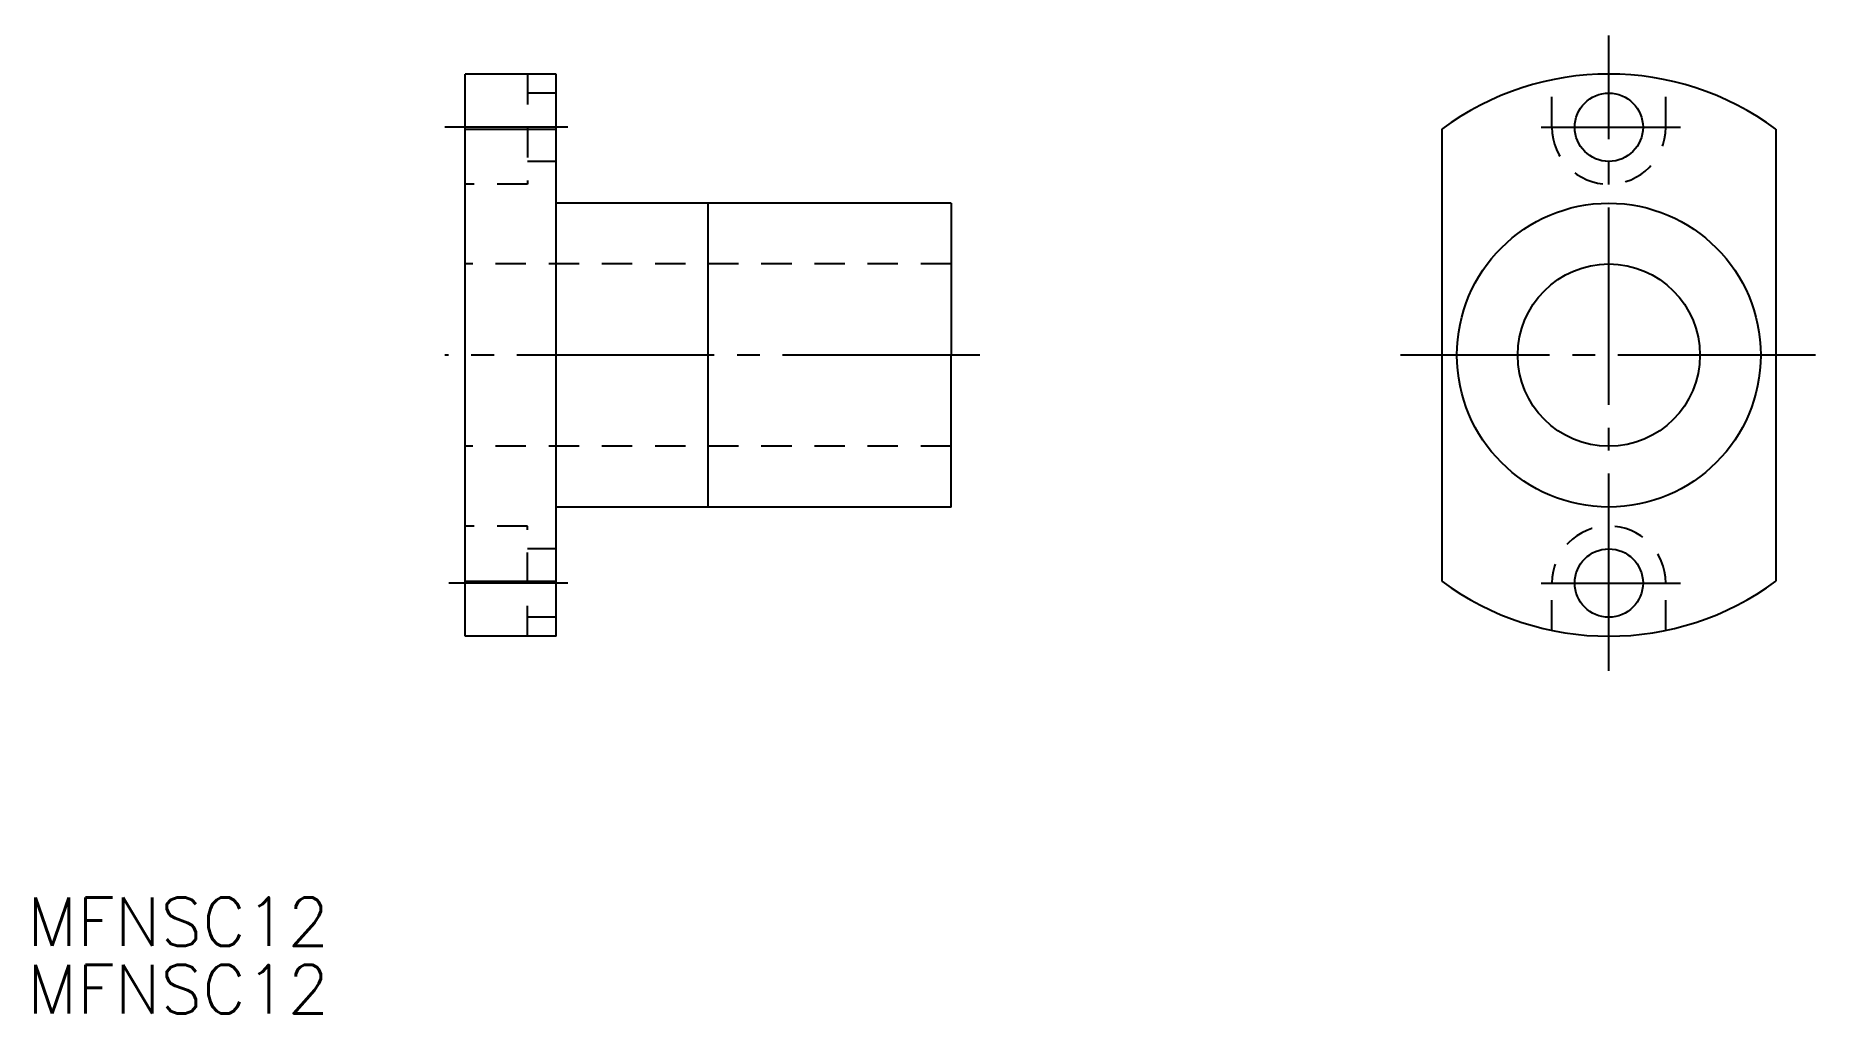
# Model space of a CAD drawing. Extents: x 80 to 197, y 139 to 203.
import ezdxf

# ---------------------------------------------------------------- set-up
doc = ezdxf.new("R2010")
doc.units = 0
doc.linetypes.add('CENTER', pattern=[17.5, 13, -1.5, 1.5, -1.5])
doc.linetypes.add('DASHED', pattern=[3.5, 2, -1.5])
doc.layers.get('0').update_dxf_attribs({"linetype": 'CONTINUOUS'})
doc.layers.add('CENTER', color=1, linetype='CENTER')
doc.styles.get("Standard").update_dxf_attribs({"font": 'txt.shx', "bigfont": '@extfont2.shx'})

msp = doc.modelspace()

# ---------------------------------------------------------------- linework, layer by layer
at = {"color": 7, "linetype": 'CONTINUOUS'}
for p, q in [((114.35, 200.53), (108.35, 200.53)), ((108.35, 163.53), (108.35, 200.53)), ((114.35, 163.53), (114.35, 200.53)), ((108.35, 196.9), (114.35, 196.9)), ((172.66, 196.9), (172.66, 167.15)), ((194.66, 196.9), (194.66, 167.15)), ((140.35, 192.03), (114.35, 192.03)), ((124.35, 172.03), (124.35, 192.03)), ((140.35, 192.03), (140.35, 182.03)), ((140.35, 172.03), (140.35, 182.03)), ((140.35, 172.03), (114.35, 172.03)), ((108.35, 167.15), (114.35, 167.15)), ((114.35, 163.53), (108.35, 163.53))]:
    msp.add_line(p, q, dxfattribs=at)
at = {"color": 3, "linetype": 'DASHED'}
for p, q in [((112.45, 200.53), (112.45, 193.28)), ((114.35, 199.28), (112.45, 199.28)), ((179.91, 197.03), (179.91, 200.14)), ((187.41, 197.03), (187.41, 200.14)), ((114.35, 194.78), (112.45, 194.78)), ((112.45, 193.28), (108.35, 193.28)), ((140.35, 188.03), (108.35, 188.03)), ((140.35, 176.03), (108.35, 176.03)), ((112.45, 170.78), (108.35, 170.78)), ((112.45, 163.53), (112.45, 170.78)), ((114.35, 169.28), (112.45, 169.28)), ((179.91, 163.91), (179.91, 167.03)), ((187.41, 163.91), (187.41, 167.03)), ((114.35, 164.78), (112.45, 164.78))]:
    msp.add_line(p, q, dxfattribs=at)
at = {"color": 7, "linetype": 'CONTINUOUS'}
for centre, radius in [((183.66, 197.03), 2.25), ((183.66, 182.03), 10), ((183.66, 182.03), 6), ((183.66, 167.03), 2.25)]:
    msp.add_circle(centre, radius, dxfattribs=at)
for start, end in [(53.5163, 126.4837), (233.5163, 306.4837)]:
    msp.add_arc((183.66, 182.03), 18.5, start, end, dxfattribs=at)
at = {"color": 3, "linetype": 'DASHED'}
for centre, start, end in [((183.66, 197.03), 180, 0), ((183.66, 167.03), 0, 180)]:
    msp.add_arc(centre, 3.75, start, end, dxfattribs=at)
at = {"layer": 'CENTER', "color": 1, "linetype": 'CENTER'}
for p, q in [((183.66, 161.25), (183.66, 203.06)), ((115.11, 197.03), (107.02, 197.03)), ((179.2, 197.03), (188.39, 197.03)), ((142.25, 182.03), (107.02, 182.03)), ((142.25, 182.03), (107.02, 182.03)), ((197.26, 182.03), (169.95, 182.03)), ((115.11, 167.03), (107.27, 167.03)), ((179.2, 167.03), (188.39, 167.03))]:
    msp.add_line(p, q, dxfattribs=at)

# ---------------------------------------------------------------- texts
at = {"color": 7, "linetype": 'CONTINUOUS'}
for p in [(79.51, 143.14), (79.51, 138.7)]:
    msp.add_text('MFNSC12', height=3.2, dxfattribs=at).set_placement(p)

doc.saveas('drawing.dxf')
